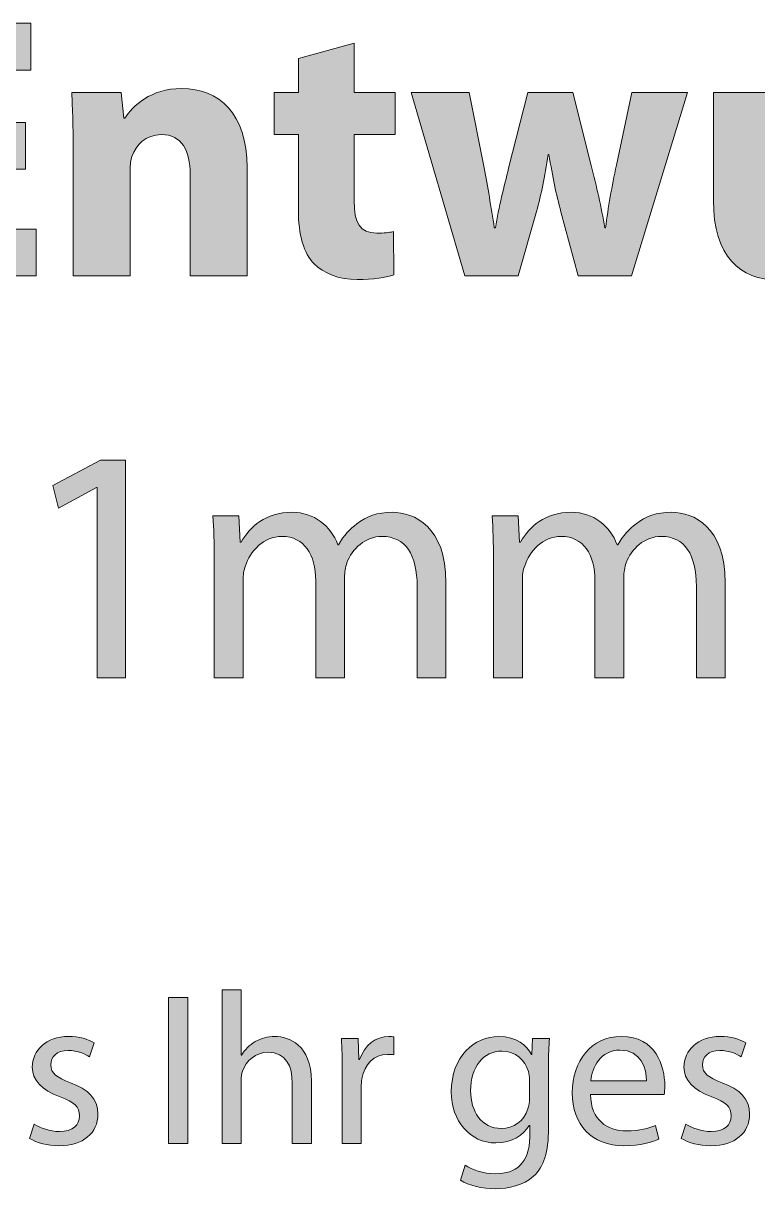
# Model space of a CAD drawing. Header units: inches. Extents: x 0 to 395, y 0 to 191.
# Drawn here: x 244.42 to 262.41, y 162.49 to 191.02 of the extents above; entities that cross this region are included whole.
import ezdxf

# ---------------------------------------------------------------- set-up
doc = ezdxf.new("R2010")
doc.units = ezdxf.units.IN
doc.header["$MEASUREMENT"] = 0
doc.layers.add('Template', color=7, linetype='Continuous')

# ---------------------------------------------------------------- blocks, each defined once
blk = doc.blocks.new('block 2')
at = {"layer": 'Template', "true_color": 0xf6921e}
h = blk.add_hatch(color=30, dxfattribs=at)
h.dxf.hatch_style = 2
h.paths.add_polyline_path([(244.472, 187.455), (242.196, 187.455), (242.196, 185.987), (244.737, 185.987), (244.737, 184.841), (240.803, 184.841), (240.803, 191.023), (244.609, 191.023), (244.609, 189.876), (242.196, 189.876), (242.196, 188.592), (244.472, 188.592)])
h = blk.add_hatch(color=30, dxfattribs=at)
h.dxf.hatch_style = 2
edge = h.paths.add_edge_path()
edge.add_spline(control_points=[(252.524, 190.537), (252.524, 190.537), (252.524, 189.326), (252.524, 189.326), (252.524, 189.326), (253.524, 189.326), (253.524, 189.326), (253.524, 189.326), (253.524, 188.299), (253.524, 188.299), (253.524, 188.299), (252.524, 188.299), (252.524, 188.299), (252.524, 188.299), (252.524, 186.675), (252.524, 186.675), (252.524, 186.134), (252.662, 185.886), (253.075, 185.886), (253.267, 185.886), (253.359, 185.896), (253.487, 185.923), (253.487, 185.923), (253.496, 184.868), (253.496, 184.868), (253.322, 184.804), (252.983, 184.749), (252.598, 184.749), (252.148, 184.749), (251.772, 184.905), (251.543, 185.134), (251.286, 185.4), (251.157, 185.831), (251.157, 186.464), (251.157, 186.464), (251.157, 188.299), (251.157, 188.299), (251.157, 188.299), (250.561, 188.299), (250.561, 188.299), (250.561, 188.299), (250.561, 189.326), (250.561, 189.326), (250.561, 189.326), (251.157, 189.326), (251.157, 189.326), (251.157, 189.326), (251.157, 190.161), (251.157, 190.161), (251.157, 190.161), (252.524, 190.537), (252.524, 190.537)], knot_values=[0, 0, 0, 0, 1, 1, 1, 2, 2, 2, 3, 3, 3, 4, 4, 4, 5, 5, 5, 6, 6, 6, 7, 7, 7, 8, 8, 8, 9, 9, 9, 10, 10, 10, 11, 11, 11, 12, 12, 12, 13, 13, 13, 14, 14, 14, 15, 15, 15, 16, 16, 16, 17, 17, 17, 17], degree=3, periodic=1)
h = blk.add_hatch(color=30, dxfattribs=at)
h.dxf.hatch_style = 2
edge = h.paths.add_edge_path()
edge.add_spline(control_points=[(245.645, 187.895), (245.645, 188.455), (245.627, 188.922), (245.608, 189.326), (245.608, 189.326), (246.819, 189.326), (246.819, 189.326), (246.819, 189.326), (246.883, 188.702), (246.883, 188.702), (246.883, 188.702), (246.911, 188.702), (246.911, 188.702), (247.095, 188.996), (247.544, 189.427), (248.296, 189.427), (249.213, 189.427), (249.901, 188.812), (249.901, 187.492), (249.901, 187.492), (249.901, 184.841), (249.901, 184.841), (249.901, 184.841), (248.507, 184.841), (248.507, 184.841), (248.507, 184.841), (248.507, 187.327), (248.507, 187.327), (248.507, 187.904), (248.305, 188.299), (247.801, 188.299), (247.415, 188.299), (247.186, 188.033), (247.085, 187.776), (247.048, 187.684), (247.04, 187.556), (247.04, 187.427), (247.04, 187.427), (247.04, 184.841), (247.04, 184.841), (247.04, 184.841), (245.645, 184.841), (245.645, 184.841), (245.645, 184.841), (245.645, 187.895), (245.645, 187.895)], knot_values=[0, 0, 0, 0, 1, 1, 1, 2, 2, 2, 3, 3, 3, 4, 4, 4, 5, 5, 5, 6, 6, 6, 7, 7, 7, 8, 8, 8, 9, 9, 9, 10, 10, 10, 11, 11, 11, 12, 12, 12, 13, 13, 13, 14, 14, 14, 15, 15, 15, 15], degree=3, periodic=1)
h = blk.add_hatch(color=30, dxfattribs=at)
h.dxf.hatch_style = 2
edge = h.paths.add_edge_path()
edge.add_spline(control_points=[(255.34, 189.326), (255.34, 189.326), (255.707, 187.482), (255.707, 187.482), (255.789, 187.024), (255.881, 186.528), (255.954, 186.015), (255.954, 186.015), (255.982, 186.015), (255.982, 186.015), (256.064, 186.528), (256.202, 187.033), (256.303, 187.473), (256.303, 187.473), (256.78, 189.326), (256.78, 189.326), (256.78, 189.326), (257.881, 189.326), (257.881, 189.326), (257.881, 189.326), (258.33, 187.538), (258.33, 187.538), (258.459, 187.024), (258.578, 186.528), (258.661, 186.015), (258.661, 186.015), (258.679, 186.015), (258.679, 186.015), (258.743, 186.519), (258.835, 187.033), (258.945, 187.547), (258.945, 187.547), (259.321, 189.326), (259.321, 189.326), (259.321, 189.326), (260.688, 189.326), (260.688, 189.326), (260.688, 189.326), (259.312, 184.841), (259.312, 184.841), (259.312, 184.841), (258.009, 184.841), (258.009, 184.841), (258.009, 184.841), (257.587, 186.409), (257.587, 186.409), (257.468, 186.85), (257.385, 187.253), (257.293, 187.813), (257.293, 187.813), (257.275, 187.813), (257.275, 187.813), (257.193, 187.253), (257.101, 186.831), (256.991, 186.418), (256.991, 186.418), (256.541, 184.841), (256.541, 184.841), (256.541, 184.841), (255.23, 184.841), (255.23, 184.841), (255.23, 184.841), (253.918, 189.326), (253.918, 189.326), (253.918, 189.326), (255.34, 189.326), (255.34, 189.326)], knot_values=[0, 0, 0, 0, 1, 1, 1, 2, 2, 2, 3, 3, 3, 4, 4, 4, 5, 5, 5, 6, 6, 6, 7, 7, 7, 8, 8, 8, 9, 9, 9, 10, 10, 10, 11, 11, 11, 12, 12, 12, 13, 13, 13, 14, 14, 14, 15, 15, 15, 16, 16, 16, 17, 17, 17, 18, 18, 18, 19, 19, 19, 20, 20, 20, 21, 21, 21, 22, 22, 22, 22], degree=3, periodic=1)
h = blk.add_hatch(color=30, dxfattribs=at)
h.dxf.hatch_style = 2
edge = h.paths.add_edge_path()
edge.add_spline(control_points=[(265.567, 186.281), (265.567, 185.694), (265.585, 185.217), (265.604, 184.841), (265.604, 184.841), (264.393, 184.841), (264.393, 184.841), (264.393, 184.841), (264.329, 185.474), (264.329, 185.474), (264.329, 185.474), (264.301, 185.474), (264.301, 185.474), (264.127, 185.199), (263.705, 184.74), (262.898, 184.74), (261.981, 184.74), (261.32, 185.309), (261.32, 186.694), (261.32, 186.694), (261.32, 189.326), (261.32, 189.326), (261.32, 189.326), (262.714, 189.326), (262.714, 189.326), (262.714, 189.326), (262.714, 186.914), (262.714, 186.914), (262.714, 186.263), (262.925, 185.868), (263.421, 185.868), (263.806, 185.868), (264.035, 186.134), (264.118, 186.354), (264.154, 186.437), (264.173, 186.538), (264.173, 186.657), (264.173, 186.657), (264.173, 189.326), (264.173, 189.326), (264.173, 189.326), (265.567, 189.326), (265.567, 189.326), (265.567, 189.326), (265.567, 186.281), (265.567, 186.281)], knot_values=[0, 0, 0, 0, 1, 1, 1, 2, 2, 2, 3, 3, 3, 4, 4, 4, 5, 5, 5, 6, 6, 6, 7, 7, 7, 8, 8, 8, 9, 9, 9, 10, 10, 10, 11, 11, 11, 12, 12, 12, 13, 13, 13, 14, 14, 14, 15, 15, 15, 15], degree=3, periodic=1)
h = blk.add_hatch(color=30, dxfattribs=at)
h.dxf.hatch_style = 2
h.paths.add_polyline_path([(246.228, 179.657), (246.212, 179.657), (245.285, 179.157), (245.146, 179.707), (246.31, 180.33), (246.925, 180.33), (246.925, 175.001), (246.228, 175.001)])
h = blk.add_hatch(color=30, dxfattribs=at)
h.dxf.hatch_style = 2
edge = h.paths.add_edge_path()
edge.add_spline(control_points=[(249.098, 177.895), (249.098, 178.313), (249.082, 178.641), (249.066, 178.969), (249.066, 178.969), (249.697, 178.969), (249.697, 178.969), (249.697, 178.969), (249.729, 178.321), (249.729, 178.321), (249.729, 178.321), (249.754, 178.321), (249.754, 178.321), (249.975, 178.698), (250.345, 179.051), (251.009, 179.051), (251.542, 179.051), (251.952, 178.723), (252.123, 178.256), (252.123, 178.256), (252.14, 178.256), (252.14, 178.256), (252.263, 178.485), (252.427, 178.649), (252.591, 178.772), (252.829, 178.952), (253.083, 179.051), (253.46, 179.051), (253.993, 179.051), (254.772, 178.706), (254.772, 177.329), (254.772, 177.329), (254.772, 175.001), (254.772, 175.001), (254.772, 175.001), (254.066, 175.001), (254.066, 175.001), (254.066, 175.001), (254.066, 177.239), (254.066, 177.239), (254.066, 178.01), (253.78, 178.461), (253.206, 178.461), (252.788, 178.461), (252.476, 178.157), (252.345, 177.813), (252.312, 177.706), (252.287, 177.583), (252.287, 177.452), (252.287, 177.452), (252.287, 175.001), (252.287, 175.001), (252.287, 175.001), (251.582, 175.001), (251.582, 175.001), (251.582, 175.001), (251.582, 177.378), (251.582, 177.378), (251.582, 178.01), (251.304, 178.461), (250.754, 178.461), (250.312, 178.461), (249.975, 178.1), (249.861, 177.739), (249.82, 177.641), (249.803, 177.51), (249.803, 177.387), (249.803, 177.387), (249.803, 175.001), (249.803, 175.001), (249.803, 175.001), (249.098, 175.001), (249.098, 175.001), (249.098, 175.001), (249.098, 177.895), (249.098, 177.895)], knot_values=[0, 0, 0, 0, 1, 1, 1, 2, 2, 2, 3, 3, 3, 4, 4, 4, 5, 5, 5, 6, 6, 6, 7, 7, 7, 8, 8, 8, 9, 9, 9, 10, 10, 10, 11, 11, 11, 12, 12, 12, 13, 13, 13, 14, 14, 14, 15, 15, 15, 16, 16, 16, 17, 17, 17, 18, 18, 18, 19, 19, 19, 20, 20, 20, 21, 21, 21, 22, 22, 22, 23, 23, 23, 24, 24, 24, 25, 25, 25, 25], degree=3, periodic=1)
h = blk.add_hatch(color=30, dxfattribs=at)
h.dxf.hatch_style = 2
edge = h.paths.add_edge_path()
edge.add_spline(control_points=[(255.937, 177.895), (255.937, 178.313), (255.921, 178.641), (255.904, 178.969), (255.904, 178.969), (256.536, 178.969), (256.536, 178.969), (256.536, 178.969), (256.569, 178.321), (256.569, 178.321), (256.569, 178.321), (256.593, 178.321), (256.593, 178.321), (256.815, 178.698), (257.183, 179.051), (257.847, 179.051), (258.38, 179.051), (258.79, 178.723), (258.962, 178.256), (258.962, 178.256), (258.979, 178.256), (258.979, 178.256), (259.102, 178.485), (259.265, 178.649), (259.429, 178.772), (259.668, 178.952), (259.921, 179.051), (260.299, 179.051), (260.832, 179.051), (261.61, 178.706), (261.61, 177.329), (261.61, 177.329), (261.61, 175.001), (261.61, 175.001), (261.61, 175.001), (260.905, 175.001), (260.905, 175.001), (260.905, 175.001), (260.905, 177.239), (260.905, 177.239), (260.905, 178.01), (260.618, 178.461), (260.045, 178.461), (259.627, 178.461), (259.315, 178.157), (259.183, 177.813), (259.151, 177.706), (259.126, 177.583), (259.126, 177.452), (259.126, 177.452), (259.126, 175.001), (259.126, 175.001), (259.126, 175.001), (258.421, 175.001), (258.421, 175.001), (258.421, 175.001), (258.421, 177.378), (258.421, 177.378), (258.421, 178.01), (258.142, 178.461), (257.593, 178.461), (257.151, 178.461), (256.815, 178.1), (256.7, 177.739), (256.659, 177.641), (256.642, 177.51), (256.642, 177.387), (256.642, 177.387), (256.642, 175.001), (256.642, 175.001), (256.642, 175.001), (255.937, 175.001), (255.937, 175.001), (255.937, 175.001), (255.937, 177.895), (255.937, 177.895)], knot_values=[0, 0, 0, 0, 1, 1, 1, 2, 2, 2, 3, 3, 3, 4, 4, 4, 5, 5, 5, 6, 6, 6, 7, 7, 7, 8, 8, 8, 9, 9, 9, 10, 10, 10, 11, 11, 11, 12, 12, 12, 13, 13, 13, 14, 14, 14, 15, 15, 15, 16, 16, 16, 17, 17, 17, 18, 18, 18, 19, 19, 19, 20, 20, 20, 21, 21, 21, 22, 22, 22, 23, 23, 23, 24, 24, 24, 25, 25, 25, 25], degree=3, periodic=1)
at = {"layer": 'Template', "lineweight": 0}
for points in [[(244.472, 187.455), (242.196, 187.455), (242.196, 185.987), (244.737, 185.987), (244.737, 184.841), (240.803, 184.841), (240.803, 191.023), (244.609, 191.023), (244.609, 189.876), (242.196, 189.876), (242.196, 188.592), (244.472, 188.592), (244.472, 187.455)], [(246.228, 179.657), (246.212, 179.657), (245.285, 179.157), (245.146, 179.707), (246.31, 180.33), (246.925, 180.33), (246.925, 175.001), (246.228, 175.001), (246.228, 179.657)]]:
    blk.add_lwpolyline(points, dxfattribs=at)
for points, knots in [([(252.524, 190.537), (252.524, 190.537), (252.524, 189.326), (252.524, 189.326), (252.524, 189.326), (253.524, 189.326), (253.524, 189.326), (253.524, 189.326), (253.524, 188.299), (253.524, 188.299), (253.524, 188.299), (252.524, 188.299), (252.524, 188.299), (252.524, 188.299), (252.524, 186.675), (252.524, 186.675), (252.524, 186.134), (252.662, 185.886), (253.075, 185.886), (253.267, 185.886), (253.359, 185.896), (253.487, 185.923), (253.487, 185.923), (253.496, 184.868), (253.496, 184.868), (253.322, 184.804), (252.983, 184.749), (252.598, 184.749), (252.148, 184.749), (251.772, 184.905), (251.543, 185.134), (251.286, 185.4), (251.157, 185.831), (251.157, 186.464), (251.157, 186.464), (251.157, 188.299), (251.157, 188.299), (251.157, 188.299), (250.561, 188.299), (250.561, 188.299), (250.561, 188.299), (250.561, 189.326), (250.561, 189.326), (250.561, 189.326), (251.157, 189.326), (251.157, 189.326), (251.157, 189.326), (251.157, 190.161), (251.157, 190.161), (251.157, 190.161), (252.524, 190.537), (252.524, 190.537)], [0, 0, 0, 0, 1, 1, 1, 2, 2, 2, 3, 3, 3, 4, 4, 4, 5, 5, 5, 6, 6, 6, 7, 7, 7, 8, 8, 8, 9, 9, 9, 10, 10, 10, 11, 11, 11, 12, 12, 12, 13, 13, 13, 14, 14, 14, 15, 15, 15, 16, 16, 16, 17, 17, 17, 17]), ([(245.645, 187.895), (245.645, 188.455), (245.627, 188.922), (245.608, 189.326), (245.608, 189.326), (246.819, 189.326), (246.819, 189.326), (246.819, 189.326), (246.883, 188.702), (246.883, 188.702), (246.883, 188.702), (246.911, 188.702), (246.911, 188.702), (247.095, 188.996), (247.544, 189.427), (248.296, 189.427), (249.213, 189.427), (249.901, 188.812), (249.901, 187.492), (249.901, 187.492), (249.901, 184.841), (249.901, 184.841), (249.901, 184.841), (248.507, 184.841), (248.507, 184.841), (248.507, 184.841), (248.507, 187.327), (248.507, 187.327), (248.507, 187.904), (248.305, 188.299), (247.801, 188.299), (247.415, 188.299), (247.186, 188.033), (247.085, 187.776), (247.048, 187.684), (247.04, 187.556), (247.04, 187.427), (247.04, 187.427), (247.04, 184.841), (247.04, 184.841), (247.04, 184.841), (245.645, 184.841), (245.645, 184.841), (245.645, 184.841), (245.645, 187.895), (245.645, 187.895)], [0, 0, 0, 0, 1, 1, 1, 2, 2, 2, 3, 3, 3, 4, 4, 4, 5, 5, 5, 6, 6, 6, 7, 7, 7, 8, 8, 8, 9, 9, 9, 10, 10, 10, 11, 11, 11, 12, 12, 12, 13, 13, 13, 14, 14, 14, 15, 15, 15, 15]), ([(255.34, 189.326), (255.34, 189.326), (255.707, 187.482), (255.707, 187.482), (255.789, 187.024), (255.881, 186.528), (255.954, 186.015), (255.954, 186.015), (255.982, 186.015), (255.982, 186.015), (256.064, 186.528), (256.202, 187.033), (256.303, 187.473), (256.303, 187.473), (256.78, 189.326), (256.78, 189.326), (256.78, 189.326), (257.881, 189.326), (257.881, 189.326), (257.881, 189.326), (258.33, 187.538), (258.33, 187.538), (258.459, 187.024), (258.578, 186.528), (258.661, 186.015), (258.661, 186.015), (258.679, 186.015), (258.679, 186.015), (258.743, 186.519), (258.835, 187.033), (258.945, 187.547), (258.945, 187.547), (259.321, 189.326), (259.321, 189.326), (259.321, 189.326), (260.688, 189.326), (260.688, 189.326), (260.688, 189.326), (259.312, 184.841), (259.312, 184.841), (259.312, 184.841), (258.009, 184.841), (258.009, 184.841), (258.009, 184.841), (257.587, 186.409), (257.587, 186.409), (257.468, 186.85), (257.385, 187.253), (257.293, 187.813), (257.293, 187.813), (257.275, 187.813), (257.275, 187.813), (257.193, 187.253), (257.101, 186.831), (256.991, 186.418), (256.991, 186.418), (256.541, 184.841), (256.541, 184.841), (256.541, 184.841), (255.23, 184.841), (255.23, 184.841), (255.23, 184.841), (253.918, 189.326), (253.918, 189.326), (253.918, 189.326), (255.34, 189.326), (255.34, 189.326)], [0, 0, 0, 0, 1, 1, 1, 2, 2, 2, 3, 3, 3, 4, 4, 4, 5, 5, 5, 6, 6, 6, 7, 7, 7, 8, 8, 8, 9, 9, 9, 10, 10, 10, 11, 11, 11, 12, 12, 12, 13, 13, 13, 14, 14, 14, 15, 15, 15, 16, 16, 16, 17, 17, 17, 18, 18, 18, 19, 19, 19, 20, 20, 20, 21, 21, 21, 22, 22, 22, 22]), ([(265.567, 186.281), (265.567, 185.694), (265.585, 185.217), (265.604, 184.841), (265.604, 184.841), (264.393, 184.841), (264.393, 184.841), (264.393, 184.841), (264.329, 185.474), (264.329, 185.474), (264.329, 185.474), (264.301, 185.474), (264.301, 185.474), (264.127, 185.199), (263.705, 184.74), (262.898, 184.74), (261.981, 184.74), (261.32, 185.309), (261.32, 186.694), (261.32, 186.694), (261.32, 189.326), (261.32, 189.326), (261.32, 189.326), (262.714, 189.326), (262.714, 189.326), (262.714, 189.326), (262.714, 186.914), (262.714, 186.914), (262.714, 186.263), (262.925, 185.868), (263.421, 185.868), (263.806, 185.868), (264.035, 186.134), (264.118, 186.354), (264.154, 186.437), (264.173, 186.538), (264.173, 186.657), (264.173, 186.657), (264.173, 189.326), (264.173, 189.326), (264.173, 189.326), (265.567, 189.326), (265.567, 189.326), (265.567, 189.326), (265.567, 186.281), (265.567, 186.281)], [0, 0, 0, 0, 1, 1, 1, 2, 2, 2, 3, 3, 3, 4, 4, 4, 5, 5, 5, 6, 6, 6, 7, 7, 7, 8, 8, 8, 9, 9, 9, 10, 10, 10, 11, 11, 11, 12, 12, 12, 13, 13, 13, 14, 14, 14, 15, 15, 15, 15]), ([(249.098, 177.895), (249.098, 178.313), (249.082, 178.641), (249.066, 178.969), (249.066, 178.969), (249.697, 178.969), (249.697, 178.969), (249.697, 178.969), (249.729, 178.321), (249.729, 178.321), (249.729, 178.321), (249.754, 178.321), (249.754, 178.321), (249.975, 178.698), (250.345, 179.051), (251.009, 179.051), (251.542, 179.051), (251.952, 178.723), (252.123, 178.256), (252.123, 178.256), (252.14, 178.256), (252.14, 178.256), (252.263, 178.485), (252.427, 178.649), (252.591, 178.772), (252.829, 178.952), (253.083, 179.051), (253.46, 179.051), (253.993, 179.051), (254.772, 178.706), (254.772, 177.329), (254.772, 177.329), (254.772, 175.001), (254.772, 175.001), (254.772, 175.001), (254.066, 175.001), (254.066, 175.001), (254.066, 175.001), (254.066, 177.239), (254.066, 177.239), (254.066, 178.01), (253.78, 178.461), (253.206, 178.461), (252.788, 178.461), (252.476, 178.157), (252.345, 177.813), (252.312, 177.706), (252.287, 177.583), (252.287, 177.452), (252.287, 177.452), (252.287, 175.001), (252.287, 175.001), (252.287, 175.001), (251.582, 175.001), (251.582, 175.001), (251.582, 175.001), (251.582, 177.378), (251.582, 177.378), (251.582, 178.01), (251.304, 178.461), (250.754, 178.461), (250.312, 178.461), (249.975, 178.1), (249.861, 177.739), (249.82, 177.641), (249.803, 177.51), (249.803, 177.387), (249.803, 177.387), (249.803, 175.001), (249.803, 175.001), (249.803, 175.001), (249.098, 175.001), (249.098, 175.001), (249.098, 175.001), (249.098, 177.895), (249.098, 177.895)], [0, 0, 0, 0, 1, 1, 1, 2, 2, 2, 3, 3, 3, 4, 4, 4, 5, 5, 5, 6, 6, 6, 7, 7, 7, 8, 8, 8, 9, 9, 9, 10, 10, 10, 11, 11, 11, 12, 12, 12, 13, 13, 13, 14, 14, 14, 15, 15, 15, 16, 16, 16, 17, 17, 17, 18, 18, 18, 19, 19, 19, 20, 20, 20, 21, 21, 21, 22, 22, 22, 23, 23, 23, 24, 24, 24, 25, 25, 25, 25]), ([(255.937, 177.895), (255.937, 178.313), (255.921, 178.641), (255.904, 178.969), (255.904, 178.969), (256.536, 178.969), (256.536, 178.969), (256.536, 178.969), (256.569, 178.321), (256.569, 178.321), (256.569, 178.321), (256.593, 178.321), (256.593, 178.321), (256.815, 178.698), (257.183, 179.051), (257.847, 179.051), (258.38, 179.051), (258.79, 178.723), (258.962, 178.256), (258.962, 178.256), (258.979, 178.256), (258.979, 178.256), (259.102, 178.485), (259.265, 178.649), (259.429, 178.772), (259.668, 178.952), (259.921, 179.051), (260.299, 179.051), (260.832, 179.051), (261.61, 178.706), (261.61, 177.329), (261.61, 177.329), (261.61, 175.001), (261.61, 175.001), (261.61, 175.001), (260.905, 175.001), (260.905, 175.001), (260.905, 175.001), (260.905, 177.239), (260.905, 177.239), (260.905, 178.01), (260.618, 178.461), (260.045, 178.461), (259.627, 178.461), (259.315, 178.157), (259.183, 177.813), (259.151, 177.706), (259.126, 177.583), (259.126, 177.452), (259.126, 177.452), (259.126, 175.001), (259.126, 175.001), (259.126, 175.001), (258.421, 175.001), (258.421, 175.001), (258.421, 175.001), (258.421, 177.378), (258.421, 177.378), (258.421, 178.01), (258.142, 178.461), (257.593, 178.461), (257.151, 178.461), (256.815, 178.1), (256.7, 177.739), (256.659, 177.641), (256.642, 177.51), (256.642, 177.387), (256.642, 177.387), (256.642, 175.001), (256.642, 175.001), (256.642, 175.001), (255.937, 175.001), (255.937, 175.001), (255.937, 175.001), (255.937, 177.895), (255.937, 177.895)], [0, 0, 0, 0, 1, 1, 1, 2, 2, 2, 3, 3, 3, 4, 4, 4, 5, 5, 5, 6, 6, 6, 7, 7, 7, 8, 8, 8, 9, 9, 9, 10, 10, 10, 11, 11, 11, 12, 12, 12, 13, 13, 13, 14, 14, 14, 15, 15, 15, 16, 16, 16, 17, 17, 17, 18, 18, 18, 19, 19, 19, 20, 20, 20, 21, 21, 21, 22, 22, 22, 23, 23, 23, 24, 24, 24, 25, 25, 25, 25])]:
    blk.add_open_spline(points, degree=3, knots=knots, dxfattribs=at)
blk = doc.blocks.new('block 7')
at = {"layer": 'Template', "true_color": 0xf6921e}
h = blk.add_hatch(color=30, dxfattribs=at)
h.dxf.hatch_style = 2
edge = h.paths.add_edge_path()
edge.add_spline(control_points=[(249.291, 167.365), (249.291, 167.365), (249.757, 167.365), (249.757, 167.365), (249.757, 167.365), (249.757, 165.759), (249.757, 165.759), (249.757, 165.759), (249.768, 165.759), (249.768, 165.759), (249.842, 165.892), (249.959, 166.014), (250.102, 166.093), (250.239, 166.172), (250.404, 166.22), (250.579, 166.22), (250.924, 166.22), (251.475, 166.008), (251.475, 165.128), (251.475, 165.128), (251.475, 163.601), (251.475, 163.601), (251.475, 163.601), (251.008, 163.601), (251.008, 163.601), (251.008, 163.601), (251.008, 165.075), (251.008, 165.075), (251.008, 165.489), (250.855, 165.833), (250.414, 165.833), (250.112, 165.833), (249.879, 165.621), (249.789, 165.372), (249.762, 165.303), (249.757, 165.234), (249.757, 165.149), (249.757, 165.149), (249.757, 163.601), (249.757, 163.601), (249.757, 163.601), (249.291, 163.601), (249.291, 163.601), (249.291, 163.601), (249.291, 167.365), (249.291, 167.365)], knot_values=[0, 0, 0, 0, 1, 1, 1, 2, 2, 2, 3, 3, 3, 4, 4, 4, 5, 5, 5, 6, 6, 6, 7, 7, 7, 8, 8, 8, 9, 9, 9, 10, 10, 10, 11, 11, 11, 12, 12, 12, 13, 13, 13, 14, 14, 14, 15, 15, 15, 15], degree=3, periodic=1)
h = blk.add_hatch(color=30, dxfattribs=at)
h.dxf.hatch_style = 2
h.paths.add_polyline_path([(248.448, 167.175), (248.448, 163.601), (247.981, 163.601), (247.981, 167.175)])
h = blk.add_hatch(color=30, dxfattribs=at)
h.dxf.hatch_style = 2
edge = h.paths.add_edge_path()
edge.add_spline(control_points=[(244.685, 164.073), (244.828, 163.988), (245.072, 163.892), (245.305, 163.892), (245.639, 163.892), (245.798, 164.057), (245.798, 164.275), (245.798, 164.497), (245.666, 164.614), (245.326, 164.741), (244.86, 164.911), (244.642, 165.16), (244.642, 165.467), (244.642, 165.881), (244.982, 166.22), (245.528, 166.22), (245.788, 166.22), (246.016, 166.151), (246.153, 166.061), (246.153, 166.061), (246.042, 165.722), (246.042, 165.722), (245.941, 165.786), (245.756, 165.876), (245.517, 165.876), (245.242, 165.876), (245.093, 165.717), (245.093, 165.526), (245.093, 165.314), (245.242, 165.218), (245.575, 165.086), (246.016, 164.921), (246.249, 164.699), (246.249, 164.317), (246.249, 163.861), (245.894, 163.543), (245.295, 163.543), (245.013, 163.543), (244.754, 163.617), (244.574, 163.723), (244.574, 163.723), (244.685, 164.073), (244.685, 164.073)], knot_values=[0, 0, 0, 0, 1, 1, 1, 2, 2, 2, 3, 3, 3, 4, 4, 4, 5, 5, 5, 6, 6, 6, 7, 7, 7, 8, 8, 8, 9, 9, 9, 10, 10, 10, 11, 11, 11, 12, 12, 12, 13, 13, 13, 14, 14, 14, 14], degree=3, periodic=1)
h = blk.add_hatch(color=30, dxfattribs=at)
h.dxf.hatch_style = 2
edge = h.paths.add_edge_path()
edge.add_spline(control_points=[(252.232, 165.367), (252.232, 165.669), (252.226, 165.929), (252.211, 166.167), (252.211, 166.167), (252.619, 166.167), (252.619, 166.167), (252.619, 166.167), (252.64, 165.658), (252.64, 165.658), (252.64, 165.658), (252.656, 165.658), (252.656, 165.658), (252.773, 166.003), (253.059, 166.22), (253.372, 166.22), (253.419, 166.22), (253.457, 166.215), (253.499, 166.21), (253.499, 166.21), (253.499, 165.77), (253.499, 165.77), (253.451, 165.78), (253.404, 165.78), (253.34, 165.78), (253.011, 165.78), (252.778, 165.536), (252.714, 165.186), (252.704, 165.123), (252.698, 165.043), (252.698, 164.969), (252.698, 164.969), (252.698, 163.601), (252.698, 163.601), (252.698, 163.601), (252.232, 163.601), (252.232, 163.601), (252.232, 163.601), (252.232, 165.367), (252.232, 165.367)], knot_values=[0, 0, 0, 0, 1, 1, 1, 2, 2, 2, 3, 3, 3, 4, 4, 4, 5, 5, 5, 6, 6, 6, 7, 7, 7, 8, 8, 8, 9, 9, 9, 10, 10, 10, 11, 11, 11, 12, 12, 12, 13, 13, 13, 13], degree=3, periodic=1)
h = blk.add_hatch(color=30, dxfattribs=at)
h.dxf.hatch_style = 2
edge = h.paths.add_edge_path()
edge.add_spline(control_points=[(257.284, 163.978), (257.284, 163.384), (257.162, 163.028), (256.918, 162.8), (256.663, 162.572), (256.303, 162.493), (255.979, 162.493), (255.672, 162.493), (255.332, 162.567), (255.125, 162.705), (255.125, 162.705), (255.242, 163.066), (255.242, 163.066), (255.412, 162.954), (255.677, 162.859), (255.995, 162.859), (256.472, 162.859), (256.822, 163.108), (256.822, 163.76), (256.822, 163.76), (256.822, 164.041), (256.822, 164.041), (256.822, 164.041), (256.812, 164.041), (256.812, 164.041), (256.674, 163.803), (256.393, 163.612), (255.995, 163.612), (255.359, 163.612), (254.903, 164.153), (254.903, 164.863), (254.903, 165.733), (255.47, 166.22), (256.064, 166.22), (256.509, 166.22), (256.748, 165.992), (256.865, 165.78), (256.865, 165.78), (256.875, 165.78), (256.875, 165.78), (256.875, 165.78), (256.891, 166.167), (256.891, 166.167), (256.891, 166.167), (257.305, 166.167), (257.305, 166.167), (257.289, 165.987), (257.284, 165.775), (257.284, 165.467), (257.284, 165.467), (257.284, 163.978), (257.284, 163.978)], knot_values=[0, 0, 0, 0, 1, 1, 1, 2, 2, 2, 3, 3, 3, 4, 4, 4, 5, 5, 5, 6, 6, 6, 7, 7, 7, 8, 8, 8, 9, 9, 9, 10, 10, 10, 11, 11, 11, 12, 12, 12, 13, 13, 13, 14, 14, 14, 15, 15, 15, 16, 16, 16, 17, 17, 17, 17], degree=3, periodic=1)
edge = h.paths.add_edge_path()
edge.add_spline(control_points=[(256.817, 165.154), (256.817, 165.234), (256.812, 165.303), (256.791, 165.361), (256.706, 165.637), (256.483, 165.86), (256.138, 165.86), (255.693, 165.86), (255.375, 165.483), (255.375, 164.889), (255.375, 164.386), (255.635, 163.967), (256.133, 163.967), (256.425, 163.967), (256.684, 164.147), (256.78, 164.444), (256.806, 164.524), (256.817, 164.614), (256.817, 164.693), (256.817, 164.693), (256.817, 165.154), (256.817, 165.154)], knot_values=[0, 0, 0, 0, 1, 1, 1, 2, 2, 2, 3, 3, 3, 4, 4, 4, 5, 5, 5, 6, 6, 6, 7, 7, 7, 7], degree=3, periodic=1)
h = blk.add_hatch(color=30, dxfattribs=at)
h.dxf.hatch_style = 2
edge = h.paths.add_edge_path()
edge.add_spline(control_points=[(258.311, 164.799), (258.322, 164.168), (258.719, 163.909), (259.191, 163.909), (259.525, 163.909), (259.732, 163.967), (259.902, 164.041), (259.902, 164.041), (259.987, 163.707), (259.987, 163.707), (259.822, 163.633), (259.536, 163.543), (259.128, 163.543), (258.338, 163.543), (257.866, 164.067), (257.866, 164.842), (257.866, 165.616), (258.322, 166.22), (259.069, 166.22), (259.912, 166.22), (260.13, 165.489), (260.13, 165.017), (260.13, 164.921), (260.124, 164.852), (260.114, 164.799), (260.114, 164.799), (258.311, 164.799), (258.311, 164.799)], knot_values=[0, 0, 0, 0, 1, 1, 1, 2, 2, 2, 3, 3, 3, 4, 4, 4, 5, 5, 5, 6, 6, 6, 7, 7, 7, 8, 8, 8, 9, 9, 9, 9], degree=3, periodic=1)
edge = h.paths.add_edge_path()
edge.add_spline(control_points=[(259.679, 165.133), (259.684, 165.425), (259.557, 165.886), (259.032, 165.886), (258.555, 165.886), (258.354, 165.457), (258.316, 165.133), (258.316, 165.133), (259.679, 165.133), (259.679, 165.133)], knot_values=[0, 0, 0, 0, 1, 1, 1, 2, 2, 2, 3, 3, 3, 3], degree=3, periodic=1)
h = blk.add_hatch(color=30, dxfattribs=at)
h.dxf.hatch_style = 2
edge = h.paths.add_edge_path()
edge.add_spline(control_points=[(260.643, 164.073), (260.786, 163.988), (261.03, 163.892), (261.263, 163.892), (261.597, 163.892), (261.756, 164.057), (261.756, 164.275), (261.756, 164.497), (261.624, 164.614), (261.284, 164.741), (260.818, 164.911), (260.6, 165.16), (260.6, 165.467), (260.6, 165.881), (260.94, 166.22), (261.486, 166.22), (261.746, 166.22), (261.974, 166.151), (262.111, 166.061), (262.111, 166.061), (262, 165.722), (262, 165.722), (261.899, 165.786), (261.714, 165.876), (261.475, 165.876), (261.2, 165.876), (261.051, 165.717), (261.051, 165.526), (261.051, 165.314), (261.2, 165.218), (261.533, 165.086), (261.974, 164.921), (262.207, 164.699), (262.207, 164.317), (262.207, 163.861), (261.852, 163.543), (261.253, 163.543), (260.971, 163.543), (260.712, 163.617), (260.532, 163.723), (260.532, 163.723), (260.643, 164.073), (260.643, 164.073)], knot_values=[0, 0, 0, 0, 1, 1, 1, 2, 2, 2, 3, 3, 3, 4, 4, 4, 5, 5, 5, 6, 6, 6, 7, 7, 7, 8, 8, 8, 9, 9, 9, 10, 10, 10, 11, 11, 11, 12, 12, 12, 13, 13, 13, 14, 14, 14, 14], degree=3, periodic=1)
at = {"layer": 'Template', "lineweight": 0}
blk.add_lwpolyline([(248.448, 167.175), (248.448, 163.601), (247.981, 163.601), (247.981, 167.175), (248.448, 167.175)], dxfattribs=at)
for points, knots in [([(249.291, 167.365), (249.291, 167.365), (249.757, 167.365), (249.757, 167.365), (249.757, 167.365), (249.757, 165.759), (249.757, 165.759), (249.757, 165.759), (249.768, 165.759), (249.768, 165.759), (249.842, 165.892), (249.959, 166.014), (250.102, 166.093), (250.239, 166.172), (250.404, 166.22), (250.579, 166.22), (250.924, 166.22), (251.475, 166.008), (251.475, 165.128), (251.475, 165.128), (251.475, 163.601), (251.475, 163.601), (251.475, 163.601), (251.008, 163.601), (251.008, 163.601), (251.008, 163.601), (251.008, 165.075), (251.008, 165.075), (251.008, 165.489), (250.855, 165.833), (250.414, 165.833), (250.112, 165.833), (249.879, 165.621), (249.789, 165.372), (249.762, 165.303), (249.757, 165.234), (249.757, 165.149), (249.757, 165.149), (249.757, 163.601), (249.757, 163.601), (249.757, 163.601), (249.291, 163.601), (249.291, 163.601), (249.291, 163.601), (249.291, 167.365), (249.291, 167.365)], [0, 0, 0, 0, 1, 1, 1, 2, 2, 2, 3, 3, 3, 4, 4, 4, 5, 5, 5, 6, 6, 6, 7, 7, 7, 8, 8, 8, 9, 9, 9, 10, 10, 10, 11, 11, 11, 12, 12, 12, 13, 13, 13, 14, 14, 14, 15, 15, 15, 15]), ([(244.685, 164.073), (244.828, 163.988), (245.072, 163.892), (245.305, 163.892), (245.639, 163.892), (245.798, 164.057), (245.798, 164.275), (245.798, 164.497), (245.666, 164.614), (245.326, 164.741), (244.86, 164.911), (244.642, 165.16), (244.642, 165.467), (244.642, 165.881), (244.982, 166.22), (245.528, 166.22), (245.788, 166.22), (246.016, 166.151), (246.153, 166.061), (246.153, 166.061), (246.042, 165.722), (246.042, 165.722), (245.941, 165.786), (245.756, 165.876), (245.517, 165.876), (245.242, 165.876), (245.093, 165.717), (245.093, 165.526), (245.093, 165.314), (245.242, 165.218), (245.575, 165.086), (246.016, 164.921), (246.249, 164.699), (246.249, 164.317), (246.249, 163.861), (245.894, 163.543), (245.295, 163.543), (245.013, 163.543), (244.754, 163.617), (244.574, 163.723), (244.574, 163.723), (244.685, 164.073), (244.685, 164.073)], [0, 0, 0, 0, 1, 1, 1, 2, 2, 2, 3, 3, 3, 4, 4, 4, 5, 5, 5, 6, 6, 6, 7, 7, 7, 8, 8, 8, 9, 9, 9, 10, 10, 10, 11, 11, 11, 12, 12, 12, 13, 13, 13, 14, 14, 14, 14]), ([(252.232, 165.367), (252.232, 165.669), (252.226, 165.929), (252.211, 166.167), (252.211, 166.167), (252.619, 166.167), (252.619, 166.167), (252.619, 166.167), (252.64, 165.658), (252.64, 165.658), (252.64, 165.658), (252.656, 165.658), (252.656, 165.658), (252.773, 166.003), (253.059, 166.22), (253.372, 166.22), (253.419, 166.22), (253.457, 166.215), (253.499, 166.21), (253.499, 166.21), (253.499, 165.77), (253.499, 165.77), (253.451, 165.78), (253.404, 165.78), (253.34, 165.78), (253.011, 165.78), (252.778, 165.536), (252.714, 165.186), (252.704, 165.123), (252.698, 165.043), (252.698, 164.969), (252.698, 164.969), (252.698, 163.601), (252.698, 163.601), (252.698, 163.601), (252.232, 163.601), (252.232, 163.601), (252.232, 163.601), (252.232, 165.367), (252.232, 165.367)], [0, 0, 0, 0, 1, 1, 1, 2, 2, 2, 3, 3, 3, 4, 4, 4, 5, 5, 5, 6, 6, 6, 7, 7, 7, 8, 8, 8, 9, 9, 9, 10, 10, 10, 11, 11, 11, 12, 12, 12, 13, 13, 13, 13]), ([(257.284, 163.978), (257.284, 163.384), (257.162, 163.028), (256.918, 162.8), (256.663, 162.572), (256.303, 162.493), (255.979, 162.493), (255.672, 162.493), (255.332, 162.567), (255.125, 162.705), (255.125, 162.705), (255.242, 163.066), (255.242, 163.066), (255.412, 162.954), (255.677, 162.859), (255.995, 162.859), (256.472, 162.859), (256.822, 163.108), (256.822, 163.76), (256.822, 163.76), (256.822, 164.041), (256.822, 164.041), (256.822, 164.041), (256.812, 164.041), (256.812, 164.041), (256.674, 163.803), (256.393, 163.612), (255.995, 163.612), (255.359, 163.612), (254.903, 164.153), (254.903, 164.863), (254.903, 165.733), (255.47, 166.22), (256.064, 166.22), (256.509, 166.22), (256.748, 165.992), (256.865, 165.78), (256.865, 165.78), (256.875, 165.78), (256.875, 165.78), (256.875, 165.78), (256.891, 166.167), (256.891, 166.167), (256.891, 166.167), (257.305, 166.167), (257.305, 166.167), (257.289, 165.987), (257.284, 165.775), (257.284, 165.467), (257.284, 165.467), (257.284, 163.978), (257.284, 163.978)], [0, 0, 0, 0, 1, 1, 1, 2, 2, 2, 3, 3, 3, 4, 4, 4, 5, 5, 5, 6, 6, 6, 7, 7, 7, 8, 8, 8, 9, 9, 9, 10, 10, 10, 11, 11, 11, 12, 12, 12, 13, 13, 13, 14, 14, 14, 15, 15, 15, 16, 16, 16, 17, 17, 17, 17]), ([(258.311, 164.799), (258.322, 164.168), (258.719, 163.909), (259.191, 163.909), (259.525, 163.909), (259.732, 163.967), (259.902, 164.041), (259.902, 164.041), (259.987, 163.707), (259.987, 163.707), (259.822, 163.633), (259.536, 163.543), (259.128, 163.543), (258.338, 163.543), (257.866, 164.067), (257.866, 164.842), (257.866, 165.616), (258.322, 166.22), (259.069, 166.22), (259.912, 166.22), (260.13, 165.489), (260.13, 165.017), (260.13, 164.921), (260.124, 164.852), (260.114, 164.799), (260.114, 164.799), (258.311, 164.799), (258.311, 164.799)], [0, 0, 0, 0, 1, 1, 1, 2, 2, 2, 3, 3, 3, 4, 4, 4, 5, 5, 5, 6, 6, 6, 7, 7, 7, 8, 8, 8, 9, 9, 9, 9]), ([(260.643, 164.073), (260.786, 163.988), (261.03, 163.892), (261.263, 163.892), (261.597, 163.892), (261.756, 164.057), (261.756, 164.275), (261.756, 164.497), (261.624, 164.614), (261.284, 164.741), (260.818, 164.911), (260.6, 165.16), (260.6, 165.467), (260.6, 165.881), (260.94, 166.22), (261.486, 166.22), (261.746, 166.22), (261.974, 166.151), (262.111, 166.061), (262.111, 166.061), (262, 165.722), (262, 165.722), (261.899, 165.786), (261.714, 165.876), (261.475, 165.876), (261.2, 165.876), (261.051, 165.717), (261.051, 165.526), (261.051, 165.314), (261.2, 165.218), (261.533, 165.086), (261.974, 164.921), (262.207, 164.699), (262.207, 164.317), (262.207, 163.861), (261.852, 163.543), (261.253, 163.543), (260.971, 163.543), (260.712, 163.617), (260.532, 163.723), (260.532, 163.723), (260.643, 164.073), (260.643, 164.073)], [0, 0, 0, 0, 1, 1, 1, 2, 2, 2, 3, 3, 3, 4, 4, 4, 5, 5, 5, 6, 6, 6, 7, 7, 7, 8, 8, 8, 9, 9, 9, 10, 10, 10, 11, 11, 11, 12, 12, 12, 13, 13, 13, 14, 14, 14, 14]), ([(256.817, 165.154), (256.817, 165.234), (256.812, 165.303), (256.791, 165.361), (256.706, 165.637), (256.483, 165.86), (256.138, 165.86), (255.693, 165.86), (255.375, 165.483), (255.375, 164.889), (255.375, 164.386), (255.635, 163.967), (256.133, 163.967), (256.425, 163.967), (256.684, 164.147), (256.78, 164.444), (256.806, 164.524), (256.817, 164.614), (256.817, 164.693), (256.817, 164.693), (256.817, 165.154), (256.817, 165.154)], [0, 0, 0, 0, 1, 1, 1, 2, 2, 2, 3, 3, 3, 4, 4, 4, 5, 5, 5, 6, 6, 6, 7, 7, 7, 7]), ([(259.679, 165.133), (259.684, 165.425), (259.557, 165.886), (259.032, 165.886), (258.555, 165.886), (258.354, 165.457), (258.316, 165.133), (258.316, 165.133), (259.679, 165.133), (259.679, 165.133)], [0, 0, 0, 0, 1, 1, 1, 2, 2, 2, 3, 3, 3, 3])]:
    blk.add_open_spline(points, degree=3, knots=knots, dxfattribs=at)

msp = doc.modelspace()

# ---------------------------------------------------------------- block references
at = {"layer": 'Template'}
for name in ['block 2', 'block 7']:
    msp.add_blockref(name, (0, 0), dxfattribs=at)

doc.saveas('drawing.dxf')
